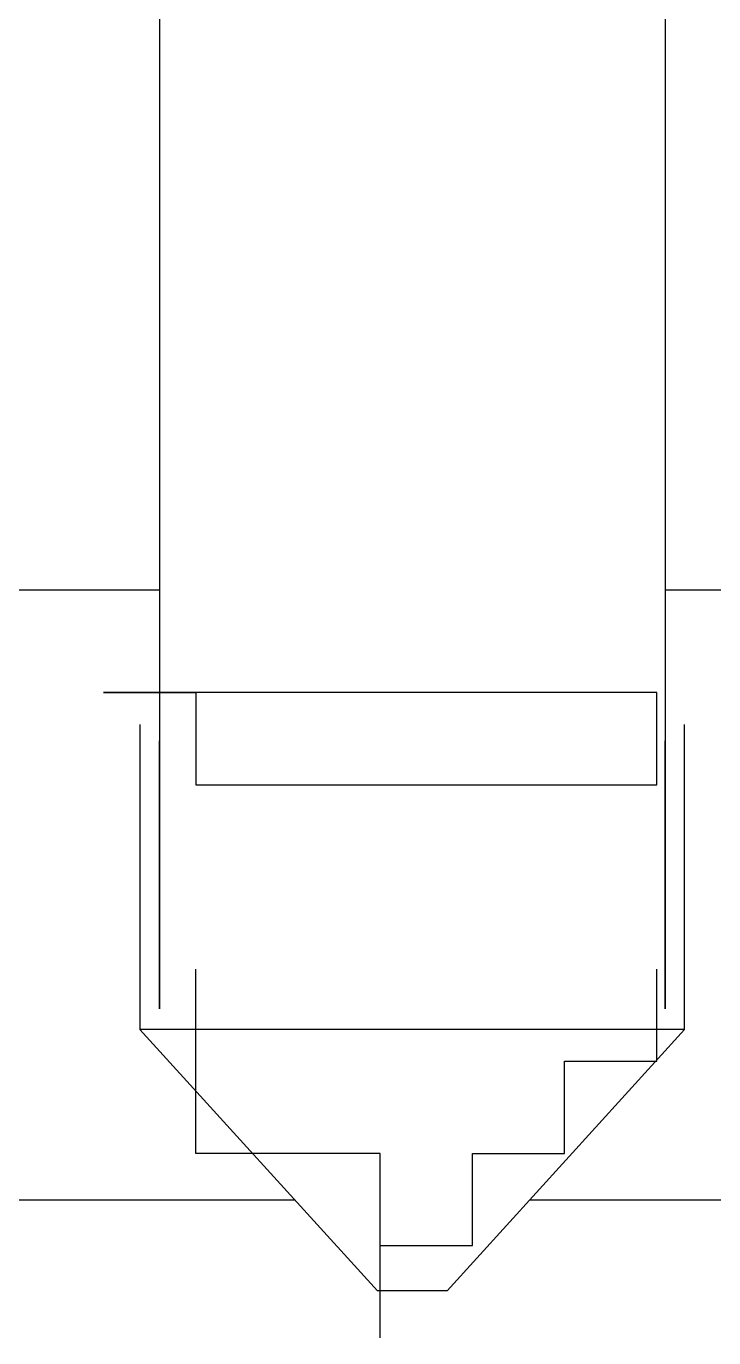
# Model space of a CAD drawing. Extents: x -84241 to 2571207, y -257021 to 1687411.
# Drawn here: x 37183.4 to 37262.3, y -13671 to -13520.5 of the extents above; entities that cross this region are included whole.
import ezdxf

# ---------------------------------------------------------------- set-up
doc = ezdxf.new("R2010")
doc.units = 0
doc.header["$LTSCALE"] = 1000
doc.layers.get('0').update_dxf_attribs({"linetype": 'CONTINUOUS'})
doc.layers.add('W-WSUP-EQPM', color=40, linetype='CONTINUOUS')

# ---------------------------------------------------------------- blocks, each defined once
blk = doc.blocks.new('*U359')
at = {"color": 8, "linetype": 'Continuous'}
for p, q in [((1468797.34, 3476962.13), (1468797.34, 3475194.49)), ((1468855.34, 3476955.33), (1468855.34, 3475194.49)), ((1468797.34, 3475242.54), (1468775.34, 3475242.54)), ((1468877.34, 3475242.54), (1468855.34, 3475242.54)), ((1468790.94, 3475230.79), (1468790.94, 3475230.79)), ((1468790.94, 3475230.79), (1468790.94, 3475230.79)), ((1468790.94, 3475230.79), (1468790.94, 3475230.79)), ((1468790.94, 3475230.79), (1468790.94, 3475230.79)), ((1468790.94, 3475230.79), (1468790.94, 3475230.79)), ((1468790.94, 3475230.79), (1468801.51, 3475230.79)), ((1468801.51, 3475230.79), (1468790.94, 3475230.79)), ((1468790.94, 3475230.79), (1468790.94, 3475230.79)), ((1468790.94, 3475230.79), (1468790.94, 3475230.79)), ((1468790.94, 3475230.79), (1468790.94, 3475230.79)), ((1468790.94, 3475230.79), (1468790.94, 3475230.79)), ((1468790.94, 3475230.79), (1468790.94, 3475230.79)), ((1468801.51, 3475230.79), (1468801.51, 3475220.22)), ((1468812.09, 3475230.79), (1468801.51, 3475230.79)), ((1468801.51, 3475230.79), (1468801.51, 3475230.79)), ((1468801.51, 3475230.79), (1468801.51, 3475230.79)), ((1468801.51, 3475230.79), (1468801.51, 3475230.79)), ((1468801.51, 3475230.79), (1468801.51, 3475230.79)), ((1468801.51, 3475230.79), (1468801.51, 3475230.79)), ((1468801.51, 3475230.79), (1468801.51, 3475230.79)), ((1468801.51, 3475230.79), (1468801.51, 3475230.79)), ((1468801.51, 3475230.79), (1468801.51, 3475230.79)), ((1468801.51, 3475230.79), (1468801.51, 3475230.79)), ((1468801.51, 3475230.79), (1468801.51, 3475230.79)), ((1468801.51, 3475230.79), (1468801.51, 3475230.79)), ((1468801.51, 3475230.79), (1468801.51, 3475230.79)), ((1468822.67, 3475230.79), (1468812.09, 3475230.79)), ((1468812.09, 3475230.79), (1468812.09, 3475230.79)), ((1468812.09, 3475230.79), (1468812.09, 3475230.79)), ((1468812.09, 3475230.79), (1468812.09, 3475230.79)), ((1468812.09, 3475230.79), (1468812.09, 3475230.79)), ((1468812.09, 3475230.79), (1468812.09, 3475230.79)), ((1468812.09, 3475230.79), (1468812.09, 3475230.79)), ((1468812.09, 3475230.79), (1468812.09, 3475230.79)), ((1468833.24, 3475230.79), (1468822.67, 3475230.79)), ((1468822.67, 3475230.79), (1468822.67, 3475230.79)), ((1468822.67, 3475230.79), (1468822.67, 3475230.79)), ((1468822.67, 3475230.79), (1468822.67, 3475230.79)), ((1468822.67, 3475230.79), (1468822.67, 3475230.79)), ((1468822.67, 3475230.79), (1468822.67, 3475230.79)), ((1468822.67, 3475230.79), (1468822.67, 3475230.79)), ((1468843.82, 3475230.79), (1468833.24, 3475230.79)), ((1468833.24, 3475230.79), (1468833.24, 3475230.79)), ((1468833.24, 3475230.79), (1468833.24, 3475230.79)), ((1468833.24, 3475230.79), (1468833.24, 3475230.79)), ((1468833.24, 3475230.79), (1468833.24, 3475230.79)), ((1468833.24, 3475230.79), (1468833.24, 3475230.79)), ((1468833.24, 3475230.79), (1468833.24, 3475230.79)), ((1468854.39, 3475230.79), (1468843.82, 3475230.79)), ((1468843.82, 3475230.79), (1468843.82, 3475230.79)), ((1468843.82, 3475230.79), (1468843.82, 3475230.79)), ((1468843.82, 3475230.79), (1468843.82, 3475230.79)), ((1468843.82, 3475230.79), (1468843.82, 3475230.79)), ((1468843.82, 3475230.79), (1468843.82, 3475230.79)), ((1468843.82, 3475230.79), (1468843.82, 3475230.79)), ((1468843.82, 3475230.79), (1468843.82, 3475230.79)), ((1468854.39, 3475220.22), (1468854.39, 3475230.79)), ((1468854.39, 3475230.79), (1468854.39, 3475230.79)), ((1468854.39, 3475230.79), (1468854.39, 3475230.79)), ((1468854.39, 3475230.79), (1468854.39, 3475230.79)), ((1468854.39, 3475230.79), (1468854.39, 3475230.79)), ((1468854.39, 3475230.79), (1468854.39, 3475230.79)), ((1468854.39, 3475230.79), (1468854.39, 3475230.79)), ((1468854.39, 3475230.79), (1468854.39, 3475230.79)), ((1468854.39, 3475230.79), (1468854.39, 3475230.79)), ((1468854.39, 3475230.79), (1468854.39, 3475230.79)), ((1468854.39, 3475230.79), (1468854.39, 3475230.79)), ((1468854.39, 3475230.79), (1468854.39, 3475230.79)), ((1468854.39, 3475230.79), (1468854.39, 3475230.79)), ((1468854.39, 3475230.79), (1468854.39, 3475230.79)), ((1468854.39, 3475230.79), (1468854.39, 3475230.79)), ((1468854.39, 3475230.79), (1468854.39, 3475230.79)), ((1468854.39, 3475230.79), (1468854.39, 3475230.79)), ((1468854.39, 3475230.79), (1468854.39, 3475230.79)), ((1468854.39, 3475230.79), (1468854.39, 3475230.79)), ((1468854.39, 3475230.79), (1468854.39, 3475230.79)), ((1468854.39, 3475230.79), (1468854.39, 3475230.79)), ((1468854.39, 3475230.79), (1468854.39, 3475230.79)), ((1468795.09, 3475227.13), (1468795.09, 3475192.13)), ((1468857.59, 3475192.13), (1468857.59, 3475227.13)), ((1468797.34, 3475194.49), (1468797.34, 3475225.26)), ((1468855.34, 3475194.49), (1468855.34, 3475225.26)), ((1468801.51, 3475220.22), (1468801.51, 3475220.22)), ((1468801.51, 3475220.22), (1468801.51, 3475220.22)), ((1468801.51, 3475220.22), (1468801.51, 3475220.22)), ((1468801.51, 3475220.22), (1468801.51, 3475220.22)), ((1468801.51, 3475220.22), (1468801.51, 3475220.22)), ((1468801.51, 3475220.22), (1468801.51, 3475220.22)), ((1468801.51, 3475220.22), (1468801.51, 3475220.22)), ((1468801.51, 3475220.22), (1468801.51, 3475220.22)), ((1468801.51, 3475220.22), (1468801.51, 3475220.22)), ((1468801.51, 3475220.22), (1468801.51, 3475220.22)), ((1468801.51, 3475220.22), (1468801.51, 3475220.22)), ((1468801.51, 3475220.22), (1468812.09, 3475220.22)), ((1468812.09, 3475220.22), (1468812.09, 3475220.22)), ((1468812.09, 3475220.22), (1468812.09, 3475220.22)), ((1468812.09, 3475220.22), (1468812.09, 3475220.22)), ((1468812.09, 3475220.22), (1468812.09, 3475220.22)), ((1468812.09, 3475220.22), (1468812.09, 3475220.22)), ((1468812.09, 3475220.22), (1468812.09, 3475220.22)), ((1468812.09, 3475220.22), (1468812.09, 3475220.22)), ((1468812.09, 3475220.22), (1468822.67, 3475220.22)), ((1468822.67, 3475220.22), (1468822.67, 3475220.22)), ((1468822.67, 3475220.22), (1468822.67, 3475220.22)), ((1468822.67, 3475220.22), (1468822.67, 3475220.22)), ((1468822.67, 3475220.22), (1468822.67, 3475220.22)), ((1468822.67, 3475220.22), (1468822.67, 3475220.22)), ((1468822.67, 3475220.22), (1468822.67, 3475220.22)), ((1468822.67, 3475220.22), (1468833.24, 3475220.22)), ((1468833.24, 3475220.22), (1468833.24, 3475220.22)), ((1468833.24, 3475220.22), (1468833.24, 3475220.22)), ((1468833.24, 3475220.22), (1468833.24, 3475220.22)), ((1468833.24, 3475220.22), (1468833.24, 3475220.22)), ((1468833.24, 3475220.22), (1468833.24, 3475220.22)), ((1468833.24, 3475220.22), (1468833.24, 3475220.22)), ((1468833.24, 3475220.22), (1468843.82, 3475220.22)), ((1468843.82, 3475220.22), (1468843.82, 3475220.22)), ((1468843.82, 3475220.22), (1468843.82, 3475220.22)), ((1468843.82, 3475220.22), (1468843.82, 3475220.22)), ((1468843.82, 3475220.22), (1468843.82, 3475220.22)), ((1468843.82, 3475220.22), (1468843.82, 3475220.22)), ((1468843.82, 3475220.22), (1468843.82, 3475220.22)), ((1468843.82, 3475220.22), (1468843.82, 3475220.22)), ((1468843.82, 3475220.22), (1468854.39, 3475220.22)), ((1468854.39, 3475220.22), (1468854.39, 3475220.22)), ((1468854.39, 3475220.22), (1468854.39, 3475220.22)), ((1468854.39, 3475220.22), (1468854.39, 3475220.22)), ((1468854.39, 3475220.22), (1468854.39, 3475220.22)), ((1468854.39, 3475220.22), (1468854.39, 3475220.22)), ((1468854.39, 3475220.22), (1468854.39, 3475220.22)), ((1468854.39, 3475220.22), (1468854.39, 3475220.22)), ((1468854.39, 3475220.22), (1468854.39, 3475220.22)), ((1468795.09, 3475192.13), (1468822.34, 3475162.13)), ((1468857.59, 3475192.13), (1468795.09, 3475192.13)), ((1468857.59, 3475192.13), (1468830.34, 3475162.13)), ((1468812.88, 3475172.54), (1468759.8, 3475172.54)), ((1468892.88, 3475172.54), (1468839.8, 3475172.54)), ((1468830.34, 3475162.13), (1468822.34, 3475162.13))]:
    blk.add_line(p, q, dxfattribs=at)
at = {"color": 8}
for p, q in [((1468801.51, 3475188.49), (1468801.51, 3475199.07)), ((1468801.51, 3475199.07), (1468801.51, 3475199.07)), ((1468801.51, 3475199.07), (1468801.51, 3475199.07)), ((1468801.51, 3475199.07), (1468801.51, 3475199.07)), ((1468854.39, 3475188.49), (1468854.39, 3475199.07)), ((1468854.39, 3475199.07), (1468854.39, 3475199.07)), ((1468854.39, 3475199.07), (1468854.39, 3475199.07)), ((1468854.39, 3475199.07), (1468854.39, 3475199.07)), ((1468801.51, 3475177.91), (1468801.51, 3475188.49)), ((1468801.51, 3475188.49), (1468801.51, 3475188.49)), ((1468801.51, 3475188.49), (1468801.51, 3475188.49)), ((1468801.51, 3475188.49), (1468801.51, 3475188.49)), ((1468801.51, 3475188.49), (1468801.51, 3475188.49)), ((1468801.51, 3475188.49), (1468801.51, 3475188.49)), ((1468801.51, 3475188.49), (1468801.51, 3475188.49)), ((1468801.51, 3475188.49), (1468801.51, 3475188.49)), ((1468801.51, 3475188.49), (1468801.51, 3475188.49)), ((1468801.51, 3475188.49), (1468801.51, 3475188.49)), ((1468801.51, 3475188.49), (1468801.51, 3475188.49)), ((1468801.51, 3475188.49), (1468801.51, 3475188.49)), ((1468801.51, 3475188.49), (1468801.51, 3475188.49)), ((1468801.51, 3475188.49), (1468801.51, 3475188.49)), ((1468801.51, 3475188.49), (1468801.51, 3475188.49)), ((1468801.51, 3475188.49), (1468801.51, 3475188.49)), ((1468801.51, 3475188.49), (1468801.51, 3475188.49)), ((1468801.51, 3475188.49), (1468801.51, 3475188.49)), ((1468801.51, 3475188.49), (1468801.51, 3475188.49)), ((1468801.51, 3475188.49), (1468801.51, 3475188.49)), ((1468801.51, 3475188.49), (1468801.51, 3475188.49)), ((1468801.51, 3475188.49), (1468801.51, 3475188.49)), ((1468801.51, 3475188.49), (1468801.51, 3475188.49)), ((1468801.51, 3475188.49), (1468801.51, 3475188.49)), ((1468801.51, 3475188.49), (1468801.51, 3475188.49)), ((1468801.51, 3475188.49), (1468801.51, 3475188.49)), ((1468801.51, 3475188.49), (1468801.51, 3475188.49)), ((1468801.51, 3475188.49), (1468801.51, 3475188.49)), ((1468801.51, 3475188.49), (1468801.51, 3475188.49)), ((1468801.51, 3475188.49), (1468801.51, 3475188.49)), ((1468801.51, 3475188.49), (1468801.51, 3475188.49)), ((1468801.51, 3475188.49), (1468801.51, 3475188.49)), ((1468801.51, 3475188.49), (1468801.51, 3475188.49)), ((1468801.51, 3475188.49), (1468801.51, 3475188.49)), ((1468801.51, 3475188.49), (1468801.51, 3475188.49)), ((1468801.51, 3475188.49), (1468801.51, 3475188.49)), ((1468801.51, 3475188.49), (1468801.51, 3475188.49)), ((1468801.51, 3475188.49), (1468801.51, 3475188.49)), ((1468801.51, 3475188.49), (1468801.51, 3475188.49)), ((1468801.51, 3475188.49), (1468801.51, 3475188.49)), ((1468801.51, 3475188.49), (1468801.51, 3475188.49)), ((1468801.51, 3475188.49), (1468801.51, 3475188.49)), ((1468801.51, 3475188.49), (1468801.51, 3475188.49)), ((1468801.51, 3475188.49), (1468801.51, 3475188.49)), ((1468801.51, 3475188.49), (1468801.51, 3475188.49)), ((1468801.51, 3475188.49), (1468801.51, 3475188.49)), ((1468801.51, 3475188.49), (1468801.51, 3475188.49)), ((1468801.51, 3475188.49), (1468801.51, 3475188.49)), ((1468801.51, 3475188.49), (1468801.51, 3475188.49)), ((1468801.51, 3475188.49), (1468801.51, 3475188.49)), ((1468801.51, 3475188.49), (1468801.51, 3475188.49)), ((1468843.82, 3475177.91), (1468843.82, 3475188.49)), ((1468843.82, 3475188.49), (1468854.39, 3475188.49)), ((1468854.39, 3475188.49), (1468854.39, 3475188.49)), ((1468854.39, 3475188.49), (1468854.39, 3475188.49)), ((1468854.39, 3475188.49), (1468854.39, 3475188.49)), ((1468854.39, 3475188.49), (1468854.39, 3475188.49)), ((1468854.39, 3475188.49), (1468854.39, 3475188.49)), ((1468854.39, 3475188.49), (1468854.39, 3475188.49)), ((1468854.39, 3475188.49), (1468854.39, 3475188.49)), ((1468854.39, 3475188.49), (1468854.39, 3475188.49)), ((1468854.39, 3475188.49), (1468854.39, 3475188.49)), ((1468854.39, 3475188.49), (1468854.39, 3475188.49)), ((1468854.39, 3475188.49), (1468854.39, 3475188.49)), ((1468854.39, 3475188.49), (1468854.39, 3475188.49)), ((1468854.39, 3475188.49), (1468854.39, 3475188.49)), ((1468854.39, 3475188.49), (1468854.39, 3475188.49)), ((1468854.39, 3475188.49), (1468854.39, 3475188.49)), ((1468854.39, 3475188.49), (1468854.39, 3475188.49)), ((1468854.39, 3475188.49), (1468854.39, 3475188.49)), ((1468854.39, 3475188.49), (1468854.39, 3475188.49)), ((1468854.39, 3475188.49), (1468854.39, 3475188.49)), ((1468854.39, 3475188.49), (1468854.39, 3475188.49)), ((1468854.39, 3475188.49), (1468854.39, 3475188.49)), ((1468854.39, 3475188.49), (1468854.39, 3475188.49)), ((1468854.39, 3475188.49), (1468854.39, 3475188.49)), ((1468854.39, 3475188.49), (1468854.39, 3475188.49)), ((1468854.39, 3475188.49), (1468854.39, 3475188.49)), ((1468854.39, 3475188.49), (1468854.39, 3475188.49)), ((1468854.39, 3475188.49), (1468854.39, 3475188.49)), ((1468854.39, 3475188.49), (1468854.39, 3475188.49)), ((1468854.39, 3475188.49), (1468854.39, 3475188.49)), ((1468854.39, 3475188.49), (1468854.39, 3475188.49)), ((1468854.39, 3475188.49), (1468854.39, 3475188.49)), ((1468854.39, 3475188.49), (1468854.39, 3475188.49)), ((1468854.39, 3475188.49), (1468854.39, 3475188.49)), ((1468854.39, 3475188.49), (1468854.39, 3475188.49)), ((1468854.39, 3475188.49), (1468854.39, 3475188.49)), ((1468854.39, 3475188.49), (1468854.39, 3475188.49)), ((1468854.39, 3475188.49), (1468854.39, 3475188.49)), ((1468854.39, 3475188.49), (1468854.39, 3475188.49)), ((1468854.39, 3475188.49), (1468854.39, 3475188.49)), ((1468854.39, 3475188.49), (1468854.39, 3475188.49)), ((1468854.39, 3475188.49), (1468854.39, 3475188.49)), ((1468854.39, 3475188.49), (1468854.39, 3475188.49)), ((1468854.39, 3475188.49), (1468854.39, 3475188.49)), ((1468854.39, 3475188.49), (1468854.39, 3475188.49)), ((1468854.39, 3475188.49), (1468854.39, 3475188.49)), ((1468854.39, 3475188.49), (1468854.39, 3475188.49)), ((1468854.39, 3475188.49), (1468854.39, 3475188.49)), ((1468854.39, 3475188.49), (1468854.39, 3475188.49)), ((1468854.39, 3475188.49), (1468854.39, 3475188.49)), ((1468812.09, 3475177.91), (1468801.51, 3475177.91)), ((1468801.51, 3475177.91), (1468801.51, 3475177.91)), ((1468801.51, 3475177.91), (1468801.51, 3475177.91)), ((1468801.51, 3475177.91), (1468801.51, 3475177.91)), ((1468801.51, 3475177.91), (1468801.51, 3475177.91)), ((1468801.51, 3475177.91), (1468801.51, 3475177.91)), ((1468801.51, 3475177.91), (1468801.51, 3475177.91)), ((1468801.51, 3475177.91), (1468801.51, 3475177.91)), ((1468801.51, 3475177.91), (1468801.51, 3475177.91)), ((1468801.51, 3475177.91), (1468801.51, 3475177.91)), ((1468801.51, 3475177.91), (1468801.51, 3475177.91)), ((1468801.51, 3475177.91), (1468801.51, 3475177.91)), ((1468801.51, 3475177.91), (1468801.51, 3475177.91)), ((1468801.51, 3475177.91), (1468801.51, 3475177.91)), ((1468801.51, 3475177.91), (1468801.51, 3475177.91)), ((1468801.51, 3475177.91), (1468801.51, 3475177.91)), ((1468801.51, 3475177.91), (1468801.51, 3475177.91)), ((1468822.67, 3475177.91), (1468812.09, 3475177.91)), ((1468812.09, 3475177.91), (1468812.09, 3475177.91)), ((1468812.09, 3475177.91), (1468812.09, 3475177.91)), ((1468812.09, 3475177.91), (1468812.09, 3475177.91)), ((1468812.09, 3475177.91), (1468812.09, 3475177.91)), ((1468812.09, 3475177.91), (1468812.09, 3475177.91)), ((1468812.09, 3475177.91), (1468812.09, 3475177.91)), ((1468812.09, 3475177.91), (1468812.09, 3475177.91)), ((1468812.09, 3475177.91), (1468812.09, 3475177.91)), ((1468812.09, 3475177.91), (1468812.09, 3475177.91)), ((1468812.09, 3475177.91), (1468812.09, 3475177.91)), ((1468812.09, 3475177.91), (1468812.09, 3475177.91)), ((1468812.09, 3475177.91), (1468812.09, 3475177.91)), ((1468812.09, 3475177.91), (1468812.09, 3475177.91)), ((1468812.09, 3475177.91), (1468812.09, 3475177.91)), ((1468812.09, 3475177.91), (1468812.09, 3475177.91)), ((1468812.09, 3475177.91), (1468812.09, 3475177.91)), ((1468812.09, 3475177.91), (1468812.09, 3475177.91)), ((1468812.09, 3475177.91), (1468812.09, 3475177.91)), ((1468812.09, 3475177.91), (1468812.09, 3475177.91)), ((1468812.09, 3475177.91), (1468812.09, 3475177.91)), ((1468812.09, 3475177.91), (1468812.09, 3475177.91)), ((1468812.09, 3475177.91), (1468812.09, 3475177.91)), ((1468812.09, 3475177.91), (1468812.09, 3475177.91)), ((1468812.09, 3475177.91), (1468812.09, 3475177.91)), ((1468812.09, 3475177.91), (1468812.09, 3475177.91)), ((1468812.09, 3475177.91), (1468812.09, 3475177.91)), ((1468812.09, 3475177.91), (1468812.09, 3475177.91)), ((1468812.09, 3475177.91), (1468812.09, 3475177.91)), ((1468812.09, 3475177.91), (1468812.09, 3475177.91)), ((1468812.09, 3475177.91), (1468812.09, 3475177.91)), ((1468812.09, 3475177.91), (1468812.09, 3475177.91)), ((1468812.09, 3475177.91), (1468812.09, 3475177.91)), ((1468812.09, 3475177.91), (1468812.09, 3475177.91)), ((1468812.09, 3475177.91), (1468812.09, 3475177.91)), ((1468812.09, 3475177.91), (1468812.09, 3475177.91)), ((1468812.09, 3475177.91), (1468812.09, 3475177.91)), ((1468812.09, 3475177.91), (1468812.09, 3475177.91)), ((1468812.09, 3475177.91), (1468812.09, 3475177.91)), ((1468812.09, 3475177.91), (1468812.09, 3475177.91)), ((1468812.09, 3475177.91), (1468812.09, 3475177.91)), ((1468812.09, 3475177.91), (1468812.09, 3475177.91)), ((1468812.09, 3475177.91), (1468812.09, 3475177.91)), ((1468812.09, 3475177.91), (1468812.09, 3475177.91)), ((1468812.09, 3475177.91), (1468812.09, 3475177.91)), ((1468812.09, 3475177.91), (1468812.09, 3475177.91)), ((1468812.09, 3475177.91), (1468812.09, 3475177.91)), ((1468812.09, 3475177.91), (1468812.09, 3475177.91)), ((1468812.09, 3475177.91), (1468812.09, 3475177.91)), ((1468812.09, 3475177.91), (1468812.09, 3475177.91)), ((1468812.09, 3475177.91), (1468812.09, 3475177.91)), ((1468822.67, 3475167.34), (1468822.67, 3475177.91)), ((1468822.67, 3475177.91), (1468822.67, 3475177.91)), ((1468822.67, 3475177.91), (1468822.67, 3475177.91)), ((1468822.67, 3475177.91), (1468822.67, 3475177.91)), ((1468822.67, 3475177.91), (1468822.67, 3475177.91)), ((1468822.67, 3475177.91), (1468822.67, 3475177.91)), ((1468822.67, 3475177.91), (1468822.67, 3475177.91)), ((1468822.67, 3475177.91), (1468822.67, 3475177.91)), ((1468822.67, 3475177.91), (1468822.67, 3475177.91)), ((1468822.67, 3475177.91), (1468822.67, 3475177.91)), ((1468822.67, 3475177.91), (1468822.67, 3475177.91)), ((1468822.67, 3475177.91), (1468822.67, 3475177.91)), ((1468822.67, 3475177.91), (1468822.67, 3475177.91)), ((1468822.67, 3475177.91), (1468822.67, 3475177.91)), ((1468822.67, 3475177.91), (1468822.67, 3475177.91)), ((1468822.67, 3475177.91), (1468822.67, 3475177.91)), ((1468822.67, 3475177.91), (1468822.67, 3475177.91)), ((1468833.24, 3475167.34), (1468833.24, 3475177.91)), ((1468833.24, 3475177.91), (1468833.24, 3475177.91)), ((1468833.24, 3475177.91), (1468833.24, 3475177.91)), ((1468833.24, 3475177.91), (1468833.24, 3475177.91)), ((1468833.24, 3475177.91), (1468833.24, 3475177.91)), ((1468833.24, 3475177.91), (1468833.24, 3475177.91)), ((1468833.24, 3475177.91), (1468833.24, 3475177.91)), ((1468833.24, 3475177.91), (1468833.24, 3475177.91)), ((1468833.24, 3475177.91), (1468833.24, 3475177.91)), ((1468833.24, 3475177.91), (1468833.24, 3475177.91)), ((1468833.24, 3475177.91), (1468833.24, 3475177.91)), ((1468833.24, 3475177.91), (1468833.24, 3475177.91)), ((1468833.24, 3475177.91), (1468833.24, 3475177.91)), ((1468833.24, 3475177.91), (1468833.24, 3475177.91)), ((1468833.24, 3475177.91), (1468833.24, 3475177.91)), ((1468833.24, 3475177.91), (1468833.24, 3475177.91)), ((1468833.24, 3475177.91), (1468833.24, 3475177.91)), ((1468833.24, 3475177.91), (1468833.24, 3475177.91)), ((1468833.24, 3475177.91), (1468833.24, 3475177.91)), ((1468833.24, 3475177.91), (1468833.24, 3475177.91)), ((1468833.24, 3475177.91), (1468833.24, 3475177.91)), ((1468833.24, 3475177.91), (1468833.24, 3475177.91)), ((1468833.24, 3475177.91), (1468833.24, 3475177.91)), ((1468833.24, 3475177.91), (1468833.24, 3475177.91)), ((1468833.24, 3475177.91), (1468833.24, 3475177.91)), ((1468833.24, 3475177.91), (1468833.24, 3475177.91)), ((1468833.24, 3475177.91), (1468833.24, 3475177.91)), ((1468833.24, 3475177.91), (1468833.24, 3475177.91)), ((1468833.24, 3475177.91), (1468833.24, 3475177.91)), ((1468833.24, 3475177.91), (1468833.24, 3475177.91)), ((1468833.24, 3475177.91), (1468833.24, 3475177.91)), ((1468833.24, 3475177.91), (1468833.24, 3475177.91)), ((1468833.24, 3475177.91), (1468833.24, 3475177.91)), ((1468833.24, 3475177.91), (1468843.82, 3475177.91)), ((1468843.82, 3475177.91), (1468843.82, 3475177.91)), ((1468843.82, 3475177.91), (1468843.82, 3475177.91)), ((1468843.82, 3475177.91), (1468843.82, 3475177.91)), ((1468843.82, 3475177.91), (1468843.82, 3475177.91)), ((1468843.82, 3475177.91), (1468843.82, 3475177.91)), ((1468843.82, 3475177.91), (1468843.82, 3475177.91)), ((1468843.82, 3475177.91), (1468843.82, 3475177.91)), ((1468843.82, 3475177.91), (1468843.82, 3475177.91)), ((1468843.82, 3475177.91), (1468843.82, 3475177.91)), ((1468843.82, 3475177.91), (1468843.82, 3475177.91)), ((1468843.82, 3475177.91), (1468843.82, 3475177.91)), ((1468843.82, 3475177.91), (1468843.82, 3475177.91)), ((1468843.82, 3475177.91), (1468843.82, 3475177.91)), ((1468843.82, 3475177.91), (1468843.82, 3475177.91)), ((1468843.82, 3475177.91), (1468843.82, 3475177.91)), ((1468843.82, 3475177.91), (1468843.82, 3475177.91)), ((1468843.82, 3475177.91), (1468843.82, 3475177.91)), ((1468843.82, 3475177.91), (1468843.82, 3475177.91)), ((1468843.82, 3475177.91), (1468843.82, 3475177.91)), ((1468843.82, 3475177.91), (1468843.82, 3475177.91)), ((1468843.82, 3475177.91), (1468843.82, 3475177.91)), ((1468843.82, 3475177.91), (1468843.82, 3475177.91)), ((1468843.82, 3475177.91), (1468843.82, 3475177.91)), ((1468843.82, 3475177.91), (1468843.82, 3475177.91)), ((1468843.82, 3475177.91), (1468843.82, 3475177.91)), ((1468843.82, 3475177.91), (1468843.82, 3475177.91)), ((1468843.82, 3475177.91), (1468843.82, 3475177.91)), ((1468843.82, 3475177.91), (1468843.82, 3475177.91)), ((1468843.82, 3475177.91), (1468843.82, 3475177.91)), ((1468843.82, 3475177.91), (1468843.82, 3475177.91)), ((1468843.82, 3475177.91), (1468843.82, 3475177.91)), ((1468843.82, 3475177.91), (1468843.82, 3475177.91)), ((1468843.82, 3475177.91), (1468843.82, 3475177.91)), ((1468843.82, 3475177.91), (1468843.82, 3475177.91)), ((1468843.82, 3475177.91), (1468843.82, 3475177.91)), ((1468843.82, 3475177.91), (1468843.82, 3475177.91)), ((1468843.82, 3475177.91), (1468843.82, 3475177.91)), ((1468843.82, 3475177.91), (1468843.82, 3475177.91)), ((1468843.82, 3475177.91), (1468843.82, 3475177.91)), ((1468843.82, 3475177.91), (1468843.82, 3475177.91)), ((1468843.82, 3475177.91), (1468843.82, 3475177.91)), ((1468843.82, 3475177.91), (1468843.82, 3475177.91)), ((1468843.82, 3475177.91), (1468843.82, 3475177.91)), ((1468843.82, 3475177.91), (1468843.82, 3475177.91)), ((1468843.82, 3475177.91), (1468843.82, 3475177.91)), ((1468843.82, 3475177.91), (1468843.82, 3475177.91)), ((1468843.82, 3475177.91), (1468843.82, 3475177.91)), ((1468843.82, 3475177.91), (1468843.82, 3475177.91)), ((1468843.82, 3475177.91), (1468843.82, 3475177.91)), ((1468843.82, 3475177.91), (1468843.82, 3475177.91)), ((1468843.82, 3475177.91), (1468843.82, 3475177.91)), ((1468822.67, 3475156.76), (1468822.67, 3475167.34)), ((1468822.67, 3475167.34), (1468822.67, 3475167.34)), ((1468822.67, 3475167.34), (1468822.67, 3475167.34)), ((1468822.67, 3475167.34), (1468822.67, 3475167.34)), ((1468822.67, 3475167.34), (1468822.67, 3475167.34)), ((1468822.67, 3475167.34), (1468822.67, 3475167.34)), ((1468822.67, 3475167.34), (1468822.67, 3475167.34)), ((1468822.67, 3475167.34), (1468822.67, 3475167.34)), ((1468822.67, 3475167.34), (1468822.67, 3475167.34)), ((1468822.67, 3475167.34), (1468822.67, 3475167.34)), ((1468822.67, 3475167.34), (1468822.67, 3475167.34)), ((1468822.67, 3475167.34), (1468822.67, 3475167.34)), ((1468822.67, 3475167.34), (1468822.67, 3475167.34)), ((1468822.67, 3475167.34), (1468822.67, 3475167.34)), ((1468822.67, 3475167.34), (1468822.67, 3475167.34)), ((1468822.67, 3475167.34), (1468822.67, 3475167.34)), ((1468822.67, 3475167.34), (1468822.67, 3475167.34)), ((1468822.67, 3475167.34), (1468822.67, 3475167.34)), ((1468822.67, 3475167.34), (1468822.67, 3475167.34)), ((1468822.67, 3475167.34), (1468822.67, 3475167.34)), ((1468822.67, 3475167.34), (1468822.67, 3475167.34)), ((1468822.67, 3475167.34), (1468822.67, 3475167.34)), ((1468822.67, 3475167.34), (1468822.67, 3475167.34)), ((1468822.67, 3475167.34), (1468822.67, 3475167.34)), ((1468822.67, 3475167.34), (1468822.67, 3475167.34)), ((1468822.67, 3475167.34), (1468822.67, 3475167.34)), ((1468822.67, 3475167.34), (1468822.67, 3475167.34)), ((1468822.67, 3475167.34), (1468822.67, 3475167.34)), ((1468822.67, 3475167.34), (1468822.67, 3475167.34)), ((1468822.67, 3475167.34), (1468822.67, 3475167.34)), ((1468822.67, 3475167.34), (1468822.67, 3475167.34)), ((1468822.67, 3475167.34), (1468822.67, 3475167.34)), ((1468822.67, 3475167.34), (1468822.67, 3475167.34)), ((1468822.67, 3475167.34), (1468822.67, 3475167.34)), ((1468822.67, 3475167.34), (1468822.67, 3475167.34)), ((1468822.67, 3475167.34), (1468822.67, 3475167.34)), ((1468822.67, 3475167.34), (1468822.67, 3475167.34)), ((1468822.67, 3475167.34), (1468822.67, 3475167.34)), ((1468822.67, 3475167.34), (1468822.67, 3475167.34)), ((1468822.67, 3475167.34), (1468822.67, 3475167.34)), ((1468822.67, 3475167.34), (1468822.67, 3475167.34)), ((1468822.67, 3475167.34), (1468822.67, 3475167.34)), ((1468822.67, 3475167.34), (1468822.67, 3475167.34)), ((1468822.67, 3475167.34), (1468822.67, 3475167.34)), ((1468822.67, 3475167.34), (1468822.67, 3475167.34)), ((1468822.67, 3475167.34), (1468822.67, 3475167.34)), ((1468822.67, 3475167.34), (1468822.67, 3475167.34)), ((1468822.67, 3475167.34), (1468822.67, 3475167.34)), ((1468822.67, 3475167.34), (1468822.67, 3475167.34)), ((1468822.67, 3475167.34), (1468822.67, 3475167.34)), ((1468822.67, 3475167.34), (1468822.67, 3475167.34)), ((1468822.67, 3475156.76), (1468822.67, 3475167.34)), ((1468822.67, 3475167.34), (1468822.67, 3475167.34)), ((1468822.67, 3475167.34), (1468822.67, 3475167.34)), ((1468822.67, 3475167.34), (1468822.67, 3475167.34)), ((1468822.67, 3475167.34), (1468822.67, 3475167.34)), ((1468822.67, 3475167.34), (1468822.67, 3475167.34)), ((1468822.67, 3475167.34), (1468822.67, 3475167.34)), ((1468822.67, 3475167.34), (1468822.67, 3475167.34)), ((1468822.67, 3475167.34), (1468822.67, 3475167.34)), ((1468822.67, 3475167.34), (1468822.67, 3475167.34)), ((1468822.67, 3475167.34), (1468822.67, 3475167.34)), ((1468822.67, 3475167.34), (1468822.67, 3475167.34)), ((1468822.67, 3475167.34), (1468822.67, 3475167.34)), ((1468822.67, 3475167.34), (1468822.67, 3475167.34)), ((1468822.67, 3475167.34), (1468822.67, 3475167.34)), ((1468822.67, 3475167.34), (1468822.67, 3475167.34)), ((1468822.67, 3475167.34), (1468822.67, 3475167.34)), ((1468822.67, 3475167.34), (1468822.67, 3475167.34)), ((1468822.67, 3475167.34), (1468833.24, 3475167.34)), ((1468833.24, 3475167.34), (1468833.24, 3475167.34)), ((1468833.24, 3475167.34), (1468833.24, 3475167.34)), ((1468833.24, 3475167.34), (1468833.24, 3475167.34)), ((1468833.24, 3475167.34), (1468833.24, 3475167.34)), ((1468833.24, 3475167.34), (1468833.24, 3475167.34)), ((1468833.24, 3475167.34), (1468833.24, 3475167.34)), ((1468833.24, 3475167.34), (1468833.24, 3475167.34)), ((1468833.24, 3475167.34), (1468833.24, 3475167.34)), ((1468833.24, 3475167.34), (1468833.24, 3475167.34)), ((1468833.24, 3475167.34), (1468833.24, 3475167.34)), ((1468833.24, 3475167.34), (1468833.24, 3475167.34)), ((1468833.24, 3475167.34), (1468833.24, 3475167.34)), ((1468833.24, 3475167.34), (1468833.24, 3475167.34)), ((1468833.24, 3475167.34), (1468833.24, 3475167.34)), ((1468833.24, 3475167.34), (1468833.24, 3475167.34)), ((1468833.24, 3475167.34), (1468833.24, 3475167.34)), ((1468833.24, 3475167.34), (1468833.24, 3475167.34)), ((1468833.24, 3475167.34), (1468833.24, 3475167.34)), ((1468833.24, 3475167.34), (1468833.24, 3475167.34)), ((1468833.24, 3475167.34), (1468833.24, 3475167.34)), ((1468833.24, 3475167.34), (1468833.24, 3475167.34)), ((1468833.24, 3475167.34), (1468833.24, 3475167.34)), ((1468833.24, 3475167.34), (1468833.24, 3475167.34)), ((1468833.24, 3475167.34), (1468833.24, 3475167.34)), ((1468833.24, 3475167.34), (1468833.24, 3475167.34)), ((1468833.24, 3475167.34), (1468833.24, 3475167.34)), ((1468833.24, 3475167.34), (1468833.24, 3475167.34)), ((1468833.24, 3475167.34), (1468833.24, 3475167.34)), ((1468833.24, 3475167.34), (1468833.24, 3475167.34)), ((1468833.24, 3475167.34), (1468833.24, 3475167.34)), ((1468833.24, 3475167.34), (1468833.24, 3475167.34)), ((1468833.24, 3475167.34), (1468833.24, 3475167.34))]:
    blk.add_line(p, q, dxfattribs=at)
blk = doc.blocks.new('*U360')
blk.add_blockref('*U359', (-1469346.34, -3477072.33))

msp = doc.modelspace()

# ---------------------------------------------------------------- block references
at = {"layer": 'W-WSUP-EQPM'}
msp.add_blockref('*U360', (37747.7006, -11755.4364), dxfattribs=at)

doc.saveas('drawing.dxf')
